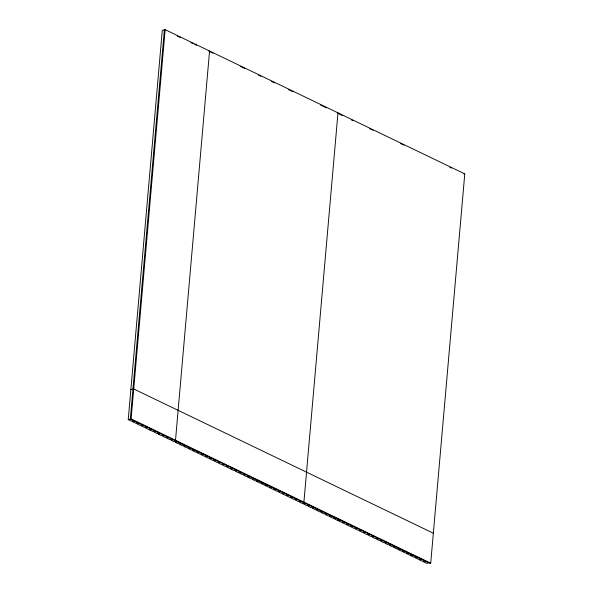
<?xml version="1.0" encoding="UTF-8"?>
<svg xmlns="http://www.w3.org/2000/svg" width="593" height="593" viewBox="0 0 593 593"><rect width="100%" height="100%" fill="white"/><g stroke="black" fill="none" stroke-linecap="round" stroke-linejoin="round"><path stroke-width="0.89" d="M133.536 420.645L131.438 421.163L128.229 419.614L162.282 30.362L165.158 29.65L464.771 173.897L430.718 563.15L429.94 563.343L130.327 419.095L164.38 29.843M430.718 563.15L131.105 418.903L165.158 29.65M154.936 430.948L152.838 431.467L149.629 429.918L149.792 428.109M163.498 435.069L161.4 435.588L158.19 434.039L158.346 432.23M180.613 443.312L178.523 443.831L175.313 442.282L175.469 440.473M236.259 470.101L234.161 470.62L230.951 469.07L231.114 467.262M253.381 478.343L251.284 478.862L248.074 477.313L248.23 475.504M261.943 482.465L259.845 482.984L256.636 481.434L256.791 479.626M270.497 486.586L268.407 487.105L265.197 485.556L265.353 483.747M334.704 517.496L332.606 518.015L329.397 516.466L329.56 514.657M343.265 521.618L341.168 522.136L337.958 520.587L338.121 518.779M351.827 525.739L349.729 526.258L346.52 524.709L346.675 522.9M416.027 556.649L413.929 557.168L410.719 555.619L410.882 553.81M424.588 560.77L422.49 561.289L419.281 559.74L419.444 557.931M208.788 51.22L209.566 51.028L175.506 440.288L174.727 440.48M337.195 113.041L337.973 112.848L303.912 502.108L303.134 502.301M463.993 174.09L464.771 173.897M130.845 389.675L133.721 388.964L433.335 533.211M128.229 419.614L131.105 418.903M134.604 421.156L132.506 421.675L135.723 423.224L137.813 422.705M177.351 410.534L178.13 410.341M138.881 423.217L136.79 423.736L140 425.285L142.098 424.766M143.165 425.277L141.067 425.796L144.277 427.345L146.375 426.827M147.442 427.338L145.352 427.857L148.561 429.406L150.652 428.887M149.629 429.918L151.726 429.399M156.003 431.459L153.913 431.978L157.123 433.527L159.213 433.009M158.19 434.039L160.288 433.52M164.565 435.581L162.467 436.1L165.684 437.649L167.775 437.13M168.842 437.641L166.752 438.16L169.961 439.709L172.059 439.191M173.126 439.702L171.029 440.221L174.238 441.77L176.336 441.251M175.313 442.282L177.403 441.763M181.688 443.823L179.59 444.342L182.8 445.892L184.897 445.373M185.965 445.884L183.874 446.403L187.084 447.952L189.174 447.433M190.249 447.945L188.151 448.464L191.361 450.013L193.459 449.494M194.526 450.005L192.429 450.524L195.646 452.074L197.736 451.555M198.803 452.066L196.713 452.585L199.923 454.134L202.02 453.615M203.088 454.127L200.99 454.646L204.2 456.195L206.297 455.676M207.365 456.187L205.274 456.706L208.484 458.256L210.574 457.737M211.649 458.248L209.551 458.767L212.761 460.316L214.859 459.797M215.926 460.309L213.836 460.828L217.045 462.377L219.136 461.858M220.211 462.37L218.113 462.888L221.322 464.438L223.42 463.919M224.488 464.43L222.39 464.949L225.607 466.498L227.697 465.979M228.765 466.491L226.674 467.01L229.884 468.559L231.982 468.04M230.951 469.07L233.049 468.552M237.326 470.612L235.236 471.131L238.445 472.68L240.536 472.161M241.61 472.673L239.513 473.192L242.722 474.741L244.82 474.222M245.887 474.734L243.797 475.252L247.007 476.802L249.097 476.283M248.074 477.313L250.172 476.794M254.449 478.855L252.351 479.374L255.568 480.923L257.659 480.404M256.636 481.434L258.733 480.916M263.01 482.976L260.913 483.495L264.122 485.044L266.22 484.525M265.197 485.556L267.287 485.037M271.572 487.098L269.474 487.616L272.684 489.166L274.781 488.647M275.849 489.158L273.758 489.677L276.968 491.226L279.058 490.707M280.133 491.219L278.035 491.738L281.245 493.287L283.343 492.768M284.41 493.28L282.312 493.799L285.529 495.348L287.62 494.829M288.695 495.34L286.597 495.859L289.807 497.408L291.904 496.89M292.972 497.401L290.874 497.92L294.084 499.469L296.181 498.95M297.249 499.462L295.158 499.981L298.368 501.53L300.458 501.011M301.533 501.522L299.435 502.041L302.645 503.59L304.743 503.072M305.81 503.583L303.72 504.102L306.929 505.651L309.02 505.132M310.095 505.644L307.997 506.163L311.206 507.712L313.304 507.193M314.372 507.704L312.281 508.223L315.491 509.772L317.581 509.254M318.656 509.765L316.558 510.284L319.768 511.833L321.866 511.314M322.933 511.826L320.835 512.345L324.045 513.894L326.143 513.375M327.21 513.886L325.12 514.405L328.329 515.954L330.42 515.436M329.397 516.466L331.494 515.947M335.771 518.008L333.681 518.527L336.891 520.076L338.981 519.557M337.958 520.587L340.056 520.068M344.333 522.129L342.243 522.648L345.452 524.197L347.542 523.678M346.52 524.709L348.617 524.19M352.894 526.25L350.797 526.769L354.006 528.319L356.104 527.8M357.171 528.311L355.081 528.83L358.291 530.379L360.381 529.86M361.456 530.372L359.358 530.891L362.568 532.44L364.665 531.921M365.733 532.432L363.642 532.951L366.852 534.501L368.942 533.982M370.017 534.493L367.919 535.012L371.129 536.561L373.227 536.042M374.294 536.554L372.204 537.073L375.413 538.622L377.504 538.103M378.579 538.614L376.481 539.133L379.69 540.683L381.788 540.164M382.856 540.675L380.758 541.194L383.967 542.743L386.065 542.224M387.133 542.736L385.042 543.255L388.252 544.804L390.342 544.285M391.417 544.797L389.319 545.315L392.529 546.865L394.627 546.346M395.694 546.857L393.604 547.376L396.813 548.925L398.904 548.406M399.978 548.918L397.881 549.437L401.09 550.986L403.188 550.467M404.256 550.979L402.165 551.497L405.375 553.047L407.465 552.528M408.54 553.039L406.442 553.558L409.652 555.107L411.75 554.588M410.719 555.619L412.817 555.1M417.094 557.161L415.004 557.679L418.213 559.229L420.304 558.71M419.281 559.74L421.378 559.221M425.655 561.282L423.565 561.801L426.775 563.35L428.865 562.831M177.218 36.025L180.428 37.574M190.864 42.592L193.274 43.756M194.808 44.49L196.453 45.283M209.618 51.621L212.954 53.229M240.469 66.475L244.642 68.484M258.541 75.178L260.95 76.334M271.32 81.33L274.596 82.909M288.502 89.602L293.001 91.767M320.516 105.013L326.35 107.822M338.862 113.849L342.272 115.487M351.375 119.868L353.043 120.675M369.728 128.703L373.064 130.312M400.594 143.565L403.929 145.174M449.813 167.263L451.481 168.064"/></g></svg>
